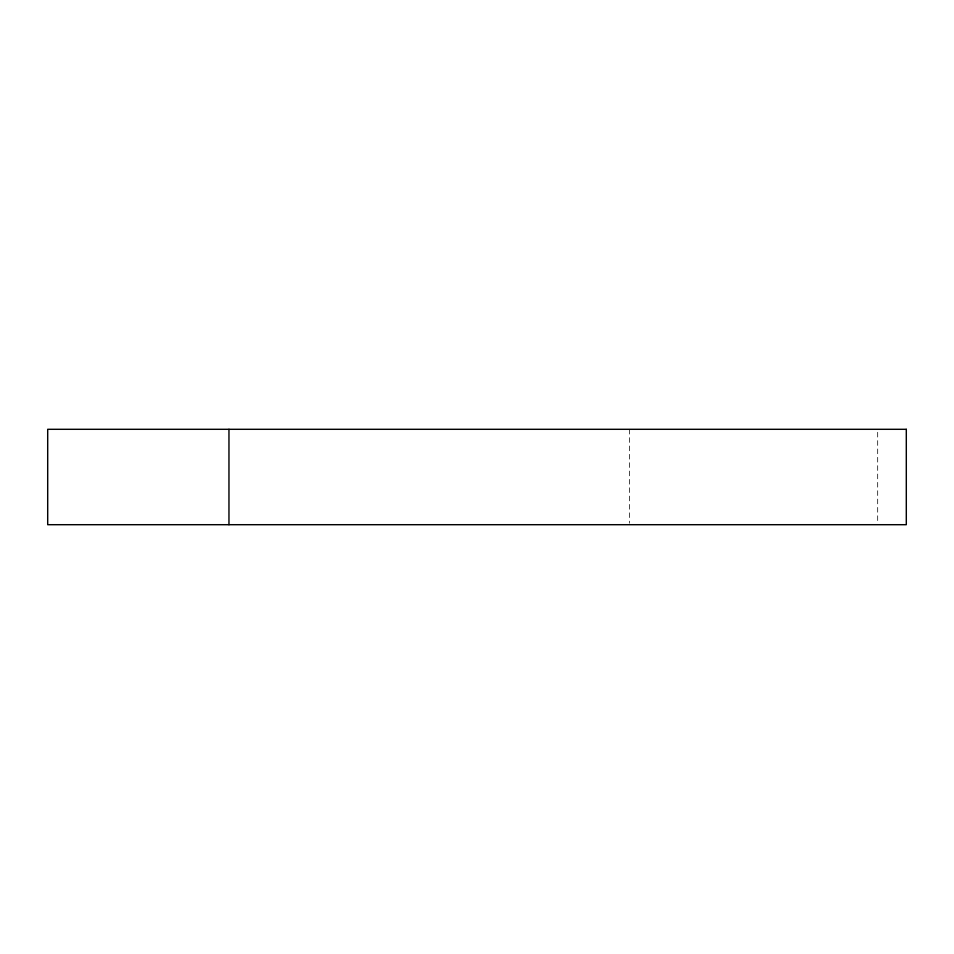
<?xml version="1.0" encoding="UTF-8"?>
<svg xmlns="http://www.w3.org/2000/svg" width="954" height="954" viewBox="0 0 954 954"><rect width="100%" height="100%" fill="white"/><g stroke="black" fill="none" stroke-linecap="round" stroke-linejoin="round"><path stroke-width="0.72" stroke-dasharray="4.77 3.58" d="M877.68 432.281L877.68 521.719M629.64 429.3L629.64 523.209"/><path stroke-width="1.43" d="M228.96 429.3L228.96 524.7M906.3 429.3L47.7 429.3L47.7 524.7L906.3 524.7L906.3 429.3"/></g></svg>
